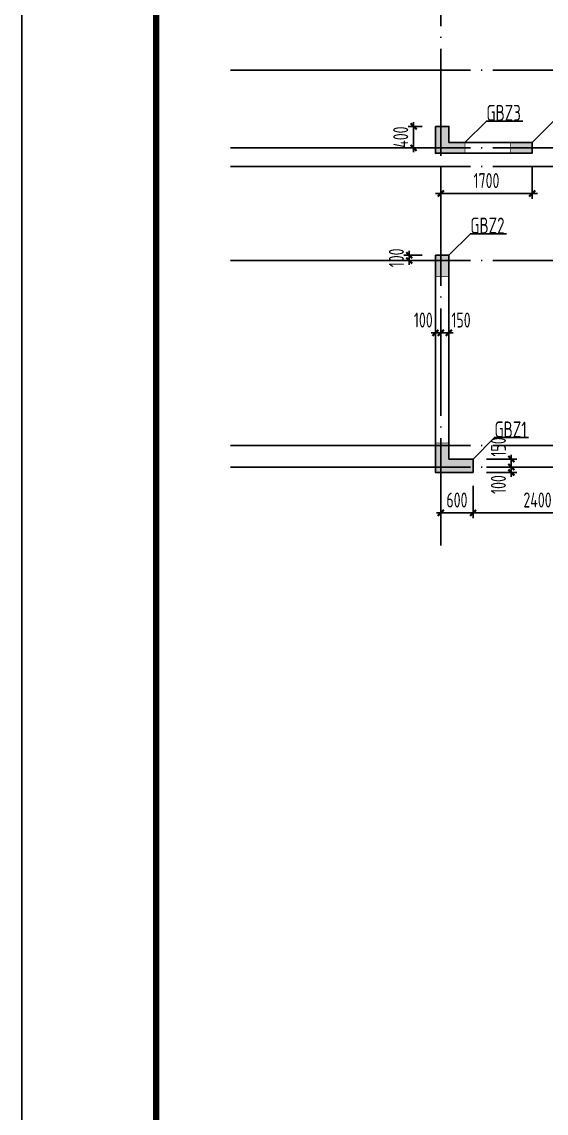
# Model space of a CAD drawing. Extents: x 154268 to 5133249, y -1832900 to 601179.
# Drawn here: x 439304 to 449064, y 504438 to 524778 of the extents above; entities that cross this region are included whole.
import ezdxf

# ---------------------------------------------------------------- set-up
doc = ezdxf.new("R2010")
doc.units = 0
doc.header["$LTSCALE"] = 1000
doc.linetypes.add('DOTE', pattern=[2.42, 2, -0.2, 0.02, -0.2])
doc.layers.add('_TSZ_PLOT_MARK', color=1, linetype='Continuous', plot=False)
for name, color, linetype in [('A-ANNO-AXIS', 94, 'Continuous'), ('A-ANNO-DOTE', 15, 'DOTE'), ('A-ANNO-TITLE', 3, 'Continuous'), ('DIM', 3, 'Continuous'), ('S-WALL-砼墙', 60, 'Continuous'), ('WCOL', 7, 'Continuous'), ('WCOL_HATCH', 251, 'Continuous'), ('WCOL_NUM', 7, 'Continuous')]:
    doc.layers.add(name, color=color, linetype=linetype)
doc.styles.add('TSSD_Dimension', font='tssdeng.shx', dxfattribs={"width": 0.7, "bigfont": 'Hztxt.shx'})
doc.styles.add('TSSD_Label', font='tssdeng.shx', dxfattribs={"width": 0.7, "bigfont": 'hztxt.shx'})
doc.dimstyles.new('TSSD_100_100$0', dxfattribs={"dimtxt": 280, "dimasz": 80, "dimexe": 100, "dimexo": 250, "dimgap": 100, "dimtad": 1, "dimdec": 0, "dimzin": 0, "dimdsep": 46, "dimtxsty": 'TSSD_Dimension', "dimblk": 'ARCHTICK', "dimcen": 0, "dimdle": 100, "dimclrd": 3, "dimclre": 3, "dimclrt": 7, "dimadec": 0, "dimazin": 0, "dimtfac": 1, "dimtdec": 0, "dimtix": 1, "dimtmove": 2, "dimatfit": 3, "dimldrblk": 'ARCHTICK', "dimfxl": 100, "dimtolj": 1, "dimtzin": 0, "dimarcsym": 0})

# ---------------------------------------------------------------- blocks, each defined once
blk = doc.blocks.new('T4zw1')
at = {"layer": 'A-ANNO-AXIS'}
for p, q in [((1554406, -2345337), (1551941, -2345337)), ((1554406, -2346787), (1551941, -2346787)), ((1554406, -2347137), (1551941, -2347137)), ((1554406, -2348887), (1551941, -2348887)), ((1554406, -2352337), (1551941, -2352337)), ((1554406, -2352737), (1551941, -2352737))]:
    blk.add_line(p, q, dxfattribs=at)
at = {"layer": 'A-ANNO-DOTE'}
for p, q in [((1555857, -2354199), (1555857, -2338823)), ((1554406, -2345337), (1601542, -2345337)), ((1554406, -2346787), (1601542, -2346787)), ((1554406, -2347137), (1601542, -2347137)), ((1554406, -2348887), (1601542, -2348887)), ((1554406, -2352337), (1601542, -2352337)), ((1554406, -2352737), (1601542, -2352737))]:
    blk.add_line(p, q, dxfattribs=at)
blk = doc.blocks.new('_ArchTick')
at = {"color": 0, "linetype": 'ByBlock', "const_width": 0.5}
blk.add_lwpolyline([(-0.71, -0.71), (0.71, 0.71)], dxfattribs=at)
blk = doc.blocks.new('*D6763')
at = {"layer": 'Defpoints', "color": 0, "transparency": 16777216}
for p in [(447103, 516379), (447703, 516379), (447703, 515626)]:
    blk.add_point(p, dxfattribs=at)
at = {"layer": 'DIM', "color": 3, "lineweight": -2, "transparency": 16777216}
for p, q in [((447103, 516129), (447103, 515526)), ((447703, 516129), (447703, 515526)), ((447103, 515626), (447023, 515626)), ((447103, 515626), (447703, 515626)), ((447703, 515626), (447783, 515626))]:
    blk.add_line(p, q, dxfattribs=at)
at = {"layer": 'DIM', "color": 3, "lineweight": -2, "transparency": 16777216, "xscale": 80, "yscale": 80, "zscale": 80}
blk.add_blockref('_ArchTick', (447103, 515626), dxfattribs=at)
at = {"layer": 'DIM', "color": 3, "lineweight": -2, "transparency": 16777216, "xscale": 80, "yscale": 80, "zscale": 80, "rotation": 180}
blk.add_blockref('_ArchTick', (447703, 515626), dxfattribs=at)
at = {"layer": 'DIM', "color": 7, "transparency": 16777216, "insert": (447403, 515866), "char_height": 280, "attachment_point": 5, "style": 'TSSD_Dimension'}
blk.add_mtext('\\A1;600', dxfattribs=at)
blk = doc.blocks.new('*D6764')
at = {"layer": 'Defpoints', "color": 0, "transparency": 16777216}
for p in [(447703, 516379), (450103, 516379), (450103, 515626)]:
    blk.add_point(p, dxfattribs=at)
at = {"layer": 'DIM', "color": 3, "lineweight": -2, "transparency": 16777216}
for p, q in [((447703, 516129), (447703, 515526)), ((450103, 516129), (450103, 515526)), ((447603, 515626), (450203, 515626))]:
    blk.add_line(p, q, dxfattribs=at)
at = {"layer": 'DIM', "color": 3, "lineweight": -2, "transparency": 16777216, "xscale": 80, "yscale": 80, "zscale": 80, "rotation": 180}
blk.add_blockref('_ArchTick', (447703, 515626), dxfattribs=at)
at = {"layer": 'DIM', "color": 3, "lineweight": -2, "transparency": 16777216, "xscale": 80, "yscale": 80, "zscale": 80}
blk.add_blockref('_ArchTick', (450103, 515626), dxfattribs=at)
at = {"layer": 'DIM', "color": 7, "transparency": 16777216, "insert": (448903, 515866), "char_height": 280, "attachment_point": 5, "style": 'TSSD_Dimension'}
blk.add_mtext('\\A1;2400', dxfattribs=at)
blk = doc.blocks.new('*D6785')
at = {"layer": 'Defpoints', "color": 0, "transparency": 16777216}
for p in [(447103, 522329), (448803, 522329), (448803, 521579)]:
    blk.add_point(p, dxfattribs=at)
at = {"layer": 'DIM', "color": 3, "lineweight": -2, "transparency": 16777216}
for p, q in [((447103, 522079), (447103, 521479)), ((448803, 522079), (448803, 521479)), ((447003, 521579), (448903, 521579))]:
    blk.add_line(p, q, dxfattribs=at)
at = {"layer": 'DIM', "color": 3, "lineweight": -2, "transparency": 16777216, "xscale": 80, "yscale": 80, "zscale": 80, "rotation": 180}
blk.add_blockref('_ArchTick', (447103, 521579), dxfattribs=at)
at = {"layer": 'DIM', "color": 3, "lineweight": -2, "transparency": 16777216, "xscale": 80, "yscale": 80, "zscale": 80}
blk.add_blockref('_ArchTick', (448803, 521579), dxfattribs=at)
at = {"layer": 'DIM', "color": 7, "transparency": 16777216, "insert": (447953, 521819), "char_height": 280, "attachment_point": 5, "style": 'TSSD_Dimension'}
blk.add_mtext('\\A1;1700', dxfattribs=at)
blk = doc.blocks.new('*D6807')
at = {"layer": 'Defpoints', "color": 0, "transparency": 16777216}
for p in [(447003, 522829), (446596, 522429), (446960, 522429)]:
    blk.add_point(p, dxfattribs=at)
at = {"layer": 'DIM', "color": 3, "lineweight": -2, "transparency": 16777216}
for p, q in [((446753, 522829), (446496, 522829)), ((446596, 522829), (446596, 522909)), ((446596, 522829), (446596, 522429)), ((446710, 522429), (446496, 522429)), ((446596, 522429), (446596, 522349))]:
    blk.add_line(p, q, dxfattribs=at)
at = {"layer": 'DIM', "color": 3, "lineweight": -2, "transparency": 16777216, "xscale": 80, "yscale": 80, "zscale": 80}
for p, rotation in [((446596, 522829), 270), ((446596, 522429), 90)]:
    blk.add_blockref('_ArchTick', p, dxfattribs=dict(at, rotation=rotation))
at = {"layer": 'DIM', "color": 7, "transparency": 16777216, "insert": (446356, 522629), "char_height": 280, "attachment_point": 5, "rotation": 90, "style": 'TSSD_Dimension'}
blk.add_mtext('\\A1;400', dxfattribs=at)
blk = doc.blocks.new('*D6808')
at = {"layer": 'Defpoints', "color": 0, "transparency": 16777216}
for p in [(446516, 520329), (447003, 520429), (447003, 520329)]:
    blk.add_point(p, dxfattribs=at)
at = {"layer": 'DIM', "color": 3, "lineweight": -2, "transparency": 16777216}
for p, q in [((446516, 520429), (446516, 520509)), ((446753, 520429), (446416, 520429)), ((446753, 520329), (446416, 520329)), ((446516, 520429), (446516, 520329)), ((446516, 520329), (446516, 520249))]:
    blk.add_line(p, q, dxfattribs=at)
at = {"layer": 'DIM', "color": 3, "lineweight": -2, "transparency": 16777216, "xscale": 80, "yscale": 80, "zscale": 80}
for p, rotation in [((446516, 520429), 270), ((446516, 520329), 90)]:
    blk.add_blockref('_ArchTick', p, dxfattribs=dict(at, rotation=rotation))
at = {"layer": 'DIM', "color": 7, "transparency": 16777216, "insert": (446276, 520379), "char_height": 280, "attachment_point": 5, "rotation": 90, "style": 'TSSD_Dimension'}
blk.add_mtext('\\A1;100', dxfattribs=at)
blk = doc.blocks.new('*D6809')
at = {"layer": 'Defpoints', "color": 0, "transparency": 16777216}
for p in [(447103, 518980), (447003, 518813), (447103, 518813)]:
    blk.add_point(p, dxfattribs=at)
at = {"layer": 'DIM', "color": 3, "lineweight": -2, "transparency": 16777216}
for p, q in [((447003, 519063), (447003, 519080)), ((447103, 519063), (447103, 519080)), ((447003, 518980), (446923, 518980)), ((447003, 518980), (447103, 518980)), ((447103, 518980), (447183, 518980))]:
    blk.add_line(p, q, dxfattribs=at)
at = {"layer": 'DIM', "color": 3, "lineweight": -2, "transparency": 16777216, "xscale": 80, "yscale": 80, "zscale": 80}
blk.add_blockref('_ArchTick', (447003, 518980), dxfattribs=at)
at = {"layer": 'DIM', "color": 3, "lineweight": -2, "transparency": 16777216, "xscale": 80, "yscale": 80, "zscale": 80, "rotation": 180}
blk.add_blockref('_ArchTick', (447103, 518980), dxfattribs=at)
at = {"layer": 'DIM', "color": 7, "transparency": 16777216, "insert": (446777, 519220), "char_height": 280, "attachment_point": 5, "style": 'TSSD_Dimension'}
blk.add_mtext('\\A1;100', dxfattribs=at)
blk = doc.blocks.new('*D6810')
at = {"layer": 'Defpoints', "color": 0, "transparency": 16777216}
for p in [(447253, 518980), (447103, 518813), (447253, 518794)]:
    blk.add_point(p, dxfattribs=at)
at = {"layer": 'DIM', "color": 3, "lineweight": -2, "transparency": 16777216}
for p, q in [((447103, 519063), (447103, 519080)), ((447253, 519044), (447253, 519080)), ((447103, 518980), (447023, 518980)), ((447103, 518980), (447253, 518980)), ((447253, 518980), (447333, 518980))]:
    blk.add_line(p, q, dxfattribs=at)
at = {"layer": 'DIM', "color": 3, "lineweight": -2, "transparency": 16777216, "xscale": 80, "yscale": 80, "zscale": 80}
blk.add_blockref('_ArchTick', (447103, 518980), dxfattribs=at)
at = {"layer": 'DIM', "color": 3, "lineweight": -2, "transparency": 16777216, "xscale": 80, "yscale": 80, "zscale": 80, "rotation": 180}
blk.add_blockref('_ArchTick', (447253, 518980), dxfattribs=at)
at = {"layer": 'DIM', "color": 7, "transparency": 16777216, "insert": (447479, 519220), "char_height": 280, "attachment_point": 5, "style": 'TSSD_Dimension'}
blk.add_mtext('\\A1;150', dxfattribs=at)
blk = doc.blocks.new('*D6842')
at = {"layer": 'Defpoints', "color": 0, "transparency": 16777216}
for p in [(447703, 516629), (447703, 516479), (448415, 516479)]:
    blk.add_point(p, dxfattribs=at)
at = {"layer": 'DIM', "color": 3, "lineweight": -2, "transparency": 16777216}
for p, q in [((447953, 516629), (448515, 516629)), ((448415, 516629), (448415, 516709)), ((448415, 516629), (448415, 516479)), ((447953, 516479), (448515, 516479)), ((448415, 516479), (448415, 516399))]:
    blk.add_line(p, q, dxfattribs=at)
at = {"layer": 'DIM', "color": 3, "lineweight": -2, "transparency": 16777216, "xscale": 80, "yscale": 80, "zscale": 80}
for p, rotation in [((448415, 516629), 270), ((448415, 516479), 90)]:
    blk.add_blockref('_ArchTick', p, dxfattribs=dict(at, rotation=rotation))
at = {"layer": 'DIM', "color": 7, "transparency": 16777216, "insert": (448175, 516855), "char_height": 280, "attachment_point": 5, "rotation": 90, "style": 'TSSD_Dimension'}
blk.add_mtext('\\A1;150', dxfattribs=at)
blk = doc.blocks.new('*D6843')
at = {"layer": 'Defpoints', "color": 0, "transparency": 16777216}
for p in [(447703, 516479), (447703, 516379), (448415, 516379)]:
    blk.add_point(p, dxfattribs=at)
at = {"layer": 'DIM', "color": 3, "lineweight": -2, "transparency": 16777216}
for p, q in [((447953, 516479), (448515, 516479)), ((448415, 516479), (448415, 516559)), ((448415, 516479), (448415, 516379)), ((447953, 516379), (448515, 516379)), ((448415, 516379), (448415, 516299))]:
    blk.add_line(p, q, dxfattribs=at)
at = {"layer": 'DIM', "color": 3, "lineweight": -2, "transparency": 16777216, "xscale": 80, "yscale": 80, "zscale": 80}
for p, rotation in [((448415, 516479), 270), ((448415, 516379), 90)]:
    blk.add_blockref('_ArchTick', p, dxfattribs=dict(at, rotation=rotation))
at = {"layer": 'DIM', "color": 7, "transparency": 16777216, "insert": (448175, 516154), "char_height": 280, "attachment_point": 5, "rotation": 90, "style": 'TSSD_Dimension'}
blk.add_mtext('\\A1;100', dxfattribs=at)

msp = doc.modelspace()

# ---------------------------------------------------------------- hatches: boundary and pattern name
at = {"layer": 'WCOL_HATCH'}
for points in [[(447002.9, 522329.5), (447552.9, 522329.5), (447552.9, 522529.5), (447252.9, 522529.5), (447252.9, 522829.5), (447002.9, 522829.5)], [(448402.9, 522329.5), (448802.9, 522329.5), (448802.9, 522529.5), (448402.9, 522529.5)], [(447252.9, 520029.5), (447252.9, 520429.5), (447002.9, 520429.5), (447002.9, 520029.5)], [(447002.9, 516379.5), (447702.9, 516379.5), (447702.9, 516629.5), (447252.9, 516629.5), (447252.9, 516929.5), (447002.9, 516929.5)]]:
    msp.add_hatch(color=253, dxfattribs=at).paths.add_polyline_path(points)

# ---------------------------------------------------------------- linework, layer by layer
at = {"layer": '_TSZ_PLOT_MARK'}
msp.add_lwpolyline([(439303.6, 477238.3), (523403.6, 477238.3), (523403.6, 536638.3), (439303.6, 536638.3)], close=True, dxfattribs=at)
at = {"layer": 'A-ANNO-TITLE'}
msp.add_lwpolyline([(439303.6, 477238.3), (523403.6, 477238.3), (523403.6, 536638.3), (439303.6, 536638.3)], close=True, dxfattribs=at)
at = {"layer": 'A-ANNO-TITLE', "const_width": 120}
msp.add_lwpolyline([(441803.6, 478238.3), (522403.6, 478238.3), (522403.6, 535638.3), (441803.6, 535638.3)], close=True, dxfattribs=at)
at = {"layer": 'S-WALL-砼墙'}
for points in [[(447002.9, 522829.5), (447252.9, 522829.5), (447252.9, 522529.5), (448802.9, 522529.5), (448802.9, 522329.5), (447002.9, 522329.5)], [(447002.9, 520429.5), (447252.9, 520429.5), (447252.9, 516629.5), (447702.9, 516629.5), (447702.9, 516379.5), (447002.9, 516379.5)]]:
    msp.add_lwpolyline(points, close=True, dxfattribs=at)
at = {"layer": 'WCOL', "color": 2, "const_width": 10}
for points in [[(447002.9, 522329.5), (447552.9, 522329.5), (447552.9, 522529.5), (447252.9, 522529.5), (447252.9, 522829.5), (447002.9, 522829.5)], [(448402.9, 522329.5), (448802.9, 522329.5), (448802.9, 522529.5), (448402.9, 522529.5)], [(447252.9, 520029.5), (447252.9, 520429.5), (447002.9, 520429.5), (447002.9, 520029.5)], [(447002.9, 516379.5), (447702.9, 516379.5), (447702.9, 516629.5), (447252.9, 516629.5), (447252.9, 516929.5), (447002.9, 516929.5)]]:
    msp.add_lwpolyline(points, close=True, dxfattribs=at)
at = {"layer": 'WCOL_NUM', "color": 7}
for points in [[(447552.9, 522529.5), (447952.9, 522929.5), (448628.2, 522929.5)], [(448802.9, 522529.5), (449202.9, 522929.5), (449878.2, 522929.5)], [(447252.9, 520429.5), (447652.9, 520829.5), (448328.2, 520829.5)], [(447702.9, 516629.5), (448102.9, 517029.5), (448733.7, 517029.5)]]:
    msp.add_lwpolyline(points, dxfattribs=at)

# ---------------------------------------------------------------- block references
at = {"layer": 'A-ANNO-AXIS'}
msp.add_blockref('T4zw1', (-1108753.6, 2869216.4), dxfattribs=at)

# ---------------------------------------------------------------- texts
at = {"layer": 'WCOL_NUM', "color": 7, "style": 'TSSD_Label', "width": 0.7}
for s, p in [('GBZ3', (447952.9, 522929.5)), ('GBZ2', (447652.9, 520829.5)), ('GBZ1', (448102.9, 517029.5))]:
    msp.add_text(s, height=300, dxfattribs=at).set_placement(p)

# ---------------------------------------------------------------- dimensions: what is measured, and where the dimension line sits
at = {"layer": 'DIM'}
for base, p1, p2, picture, middle in [((446595.6, 522429.5), (447002.9, 522829.5), (446960.3, 522429.5), '*D6807', (446355.6, 522629.5)), ((446515.6, 520329.5), (447002.9, 520429.5), (447002.9, 520329.5), '*D6808', (446275.6, 520379.5))]:
    dim = msp.add_linear_dim(base=base, p1=p1, p2=p2, angle=90, dimstyle='TSSD_100_100$0', dxfattribs=at)
    dim.commit()
    dim.dimension.update_dxf_attribs({"geometry": picture, "text_midpoint": middle})
for base, p1, p2, picture, middle in [((448802.9, 521579), (447102.9, 522329.5), (448802.9, 522329.5), '*D6785', (447952.9, 521819)), ((447702.9, 515626.3), (447102.9, 516379.5), (447702.9, 516379.5), '*D6763', (447402.9, 515866.3)), ((450102.9, 515626.3), (447702.9, 516379.5), (450102.9, 516379.5), '*D6764', (448902.9, 515866.3))]:
    dim = msp.add_linear_dim(base=base, p1=p1, p2=p2, dimstyle='TSSD_100_100$0', dxfattribs=at)
    dim.commit()
    dim.dimension.update_dxf_attribs({"geometry": picture, "text_midpoint": middle})
for base, p1, p2, picture, middle in [((447102.9, 518979.7), (447002.9, 518813.1), (447102.9, 518813.1), '*D6809', (446777.1, 519219.7)), ((447252.9, 518979.7), (447102.9, 518813.1), (447252.9, 518793.9), '*D6810', (447478.7, 519219.7))]:
    dim = msp.add_linear_dim(base=base, p1=p1, p2=p2, dimstyle='TSSD_100_100$0', dxfattribs=at)
    dim.commit()
    dim.dimension.update_dxf_attribs({"geometry": picture, "text_midpoint": middle, "dimtype": 160})
for base, p1, p2, picture, middle in [((448414.9, 516479.5), (447702.9, 516629.5), (447702.9, 516479.5), '*D6842', (448174.9, 516855.3)), ((448414.9, 516379.5), (447702.9, 516479.5), (447702.9, 516379.5), '*D6843', (448174.9, 516153.7))]:
    dim = msp.add_linear_dim(base=base, p1=p1, p2=p2, angle=90, dimstyle='TSSD_100_100$0', dxfattribs=at)
    dim.commit()
    dim.dimension.update_dxf_attribs({"geometry": picture, "text_midpoint": middle, "dimtype": 160})

doc.saveas('drawing.dxf')
